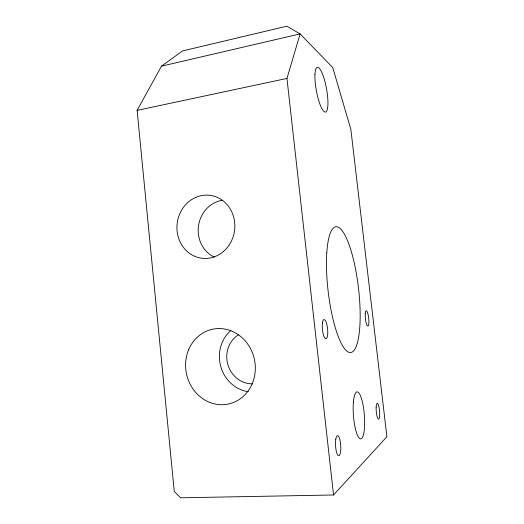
<?xml version="1.0" encoding="UTF-8"?>
<svg xmlns="http://www.w3.org/2000/svg" width="524" height="524" viewBox="0 0 524 524"><rect width="100%" height="100%" fill="white"/><g stroke="black" fill="none" stroke-linecap="round" stroke-linejoin="round"><path stroke-width="0.79" d="M333.546 494.984L286.956 78.43L300.134 33.896L286.844 26.2L182.431 50.966L161.523 66.142L137.105 110.374L174.276 491.499L180.564 497.8L333.546 494.984L386.895 436.715L350.864 129.402L332.766 67.603L300.134 33.896L161.523 66.142M137.105 110.374L286.956 78.43M252.784 383.817A26.279 24.228 76.9 0 1 227.907 364.724A26.279 24.228 76.9 0 1 238.394 334.849M248.356 391.723A34.453 31.774 76.9 0 1 220.82 366.702A34.453 31.774 76.9 0 1 230.842 330.565M214.368 257.12A29.803 27.445 -82.1 0 1 198.491 225.968A29.803 27.445 -82.1 0 1 222.228 200.286M188.725 349.515A38.226 34.722 78.3 0 0 223.787 404.666A38.226 34.722 78.3 0 0 248.854 345.735A38.226 34.722 78.3 0 0 188.725 349.515M326.786 252.843A63.339 15.255 83.3 0 0 348.709 352.252A63.339 15.255 83.3 0 0 354.46 263.827A63.339 15.255 83.3 0 0 326.786 252.843M335.792 439.282A10.048 2.587 86.5 0 0 338.281 455.592A10.048 2.587 86.5 0 0 340.384 442.249A10.048 2.587 86.5 0 0 335.792 439.282M376.153 407.174A7.939 1.657 85.2 0 0 378.518 419.167A7.939 1.657 85.2 0 0 379.055 407.423A7.939 1.657 85.2 0 0 376.153 407.174M322.424 322.941A9.674 2.6 84.2 0 0 325.424 338.655A9.674 2.6 84.2 0 0 327.159 325.967A9.674 2.6 84.2 0 0 322.424 322.941M365.28 313.365A7.722 1.664 83.7 0 0 367.527 325.974A7.722 1.664 83.7 0 0 368.392 315.985A7.722 1.664 83.7 0 0 365.28 313.365M223.394 251.52A31.722 28.918 -82.2 0 0 217.119 197.286A31.722 28.918 -82.2 0 0 177.138 231.503A31.722 28.918 -82.2 0 0 223.394 251.52M314.95 74.683A22.761 5.175 79.7 0 0 324.094 111.592A22.761 5.175 79.7 0 0 325.227 82.707A22.761 5.175 79.7 0 0 314.95 74.683M353.366 402.432A23.56 5.463 85.5 0 0 360.302 438.83A23.56 5.463 85.5 0 0 363.027 404.888A23.56 5.463 85.5 0 0 353.366 402.432"/></g></svg>
